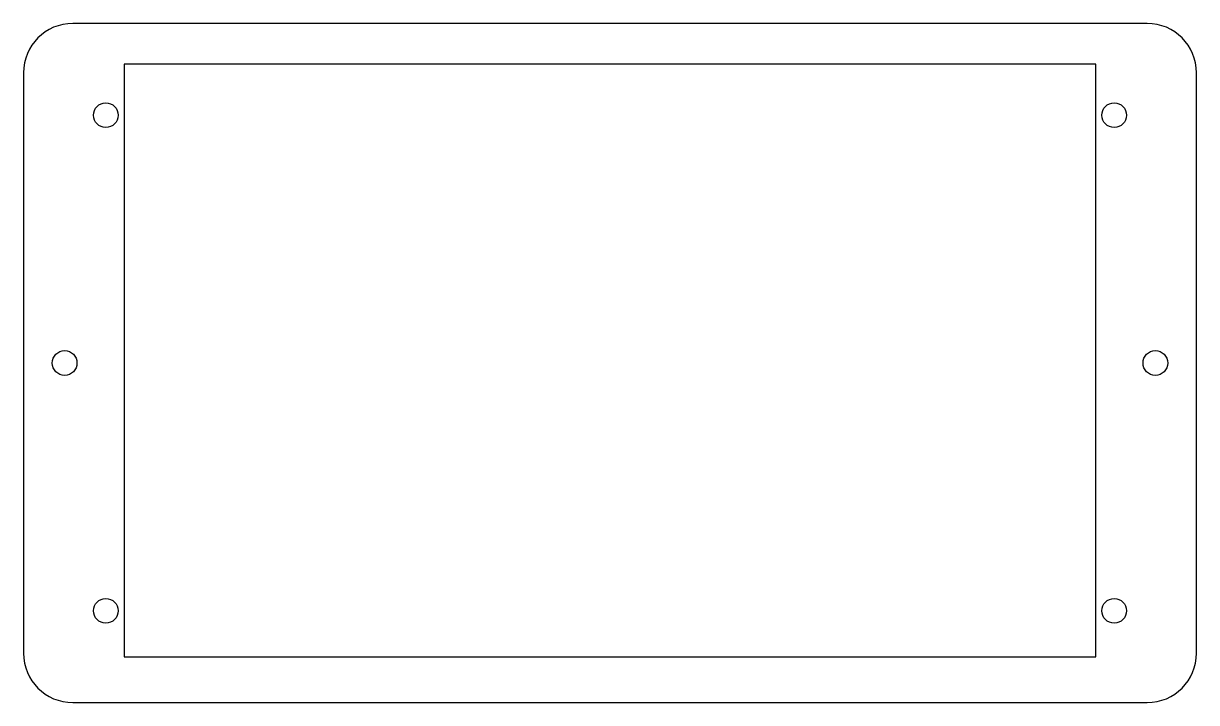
# Model space of a CAD drawing. Header units: millimetres. Extents: x -142 to 142, y -83 to 82.
import ezdxf

# ---------------------------------------------------------------- set-up
doc = ezdxf.new("R2010")
doc.units = ezdxf.units.MM

msp = doc.modelspace()

# ---------------------------------------------------------------- linework, layer by layer
at = {"color": 7, "linetype": 'Continuous'}
for p, q in [((130.45, 81.9), (-130.45, 81.9)), ((118, 72), (-118, 72)), ((-118, 72), (-118, -72)), ((118, -72), (118, 72)), ((-142.45, 69.9), (-142.45, -71.1)), ((142.45, -71.1), (142.45, 69.9)), ((-118, -72), (118, -72)), ((-130.45, -83.1), (130.45, -83.1))]:
    msp.add_line(p, q, dxfattribs=at)
for centre in [(-122.45, 59.6), (122.45, 59.6), (-132.45, -0.6), (132.45, -0.6), (-122.45, -60.8), (122.45, -60.8)]:
    msp.add_circle(centre, 3, dxfattribs=at)
for centre, start, end in [((-130.45, 69.9), 90, 180), ((130.45, 69.9), 0, 90), ((-130.45, -71.1), 180, 270), ((130.45, -71.1), 270, 0)]:
    msp.add_arc(centre, 12, start, end, dxfattribs=at)

doc.saveas('drawing.dxf')
